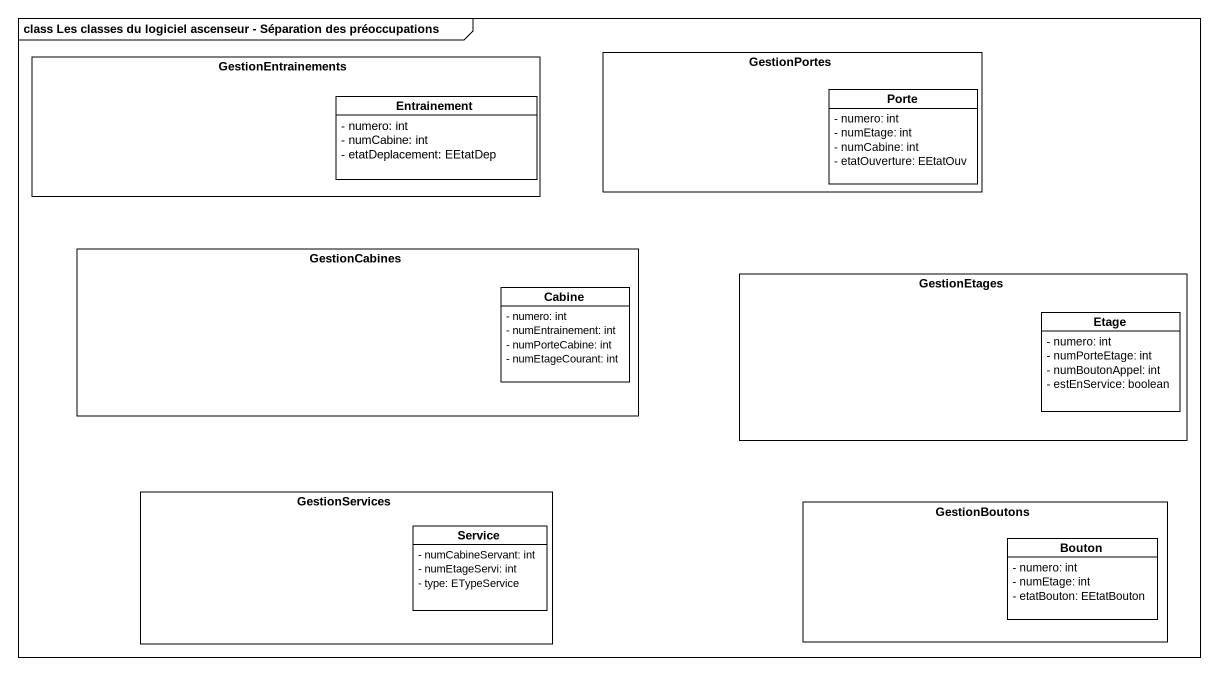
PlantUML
@startuml
mainframe class Les classes du logiciel ascenseur - Séparation des préoccupations
hide circle
hide empty members
skinparam classAttributeIconSize 0
rectangle GestionEntrainements {
  class Entrainement {
    - numero: int
    - numCabine: int
    - etatDeplacement: EEtatDep
  }
}
rectangle GestionPortes {
  class Porte {
    - numero: int
    - numEtage: int
    - numCabine: int
    - etatOuverture: EEtatOuv
  }
}
rectangle GestionCabines {
  class Cabine {
    - numero: int
    - numEntrainement: int
    - numPorteCabine: int
    - numEtageCourant: int
  }
}
rectangle GestionEtages {
  class Etage {
    - numero: int
    - numPorteEtage: int
    - numBoutonAppel: int
    - estEnService: boolean
  }
}
rectangle GestionServices {
  class Service {
    - numCabineServant: int
    - numEtageServi: int
    - type: ETypeService
  }
}
rectangle GestionBoutons {
  class Bouton {
    - numero: int
    - numEtage: int
    - etatBouton: EEtatBouton
  }
}
@enduml
